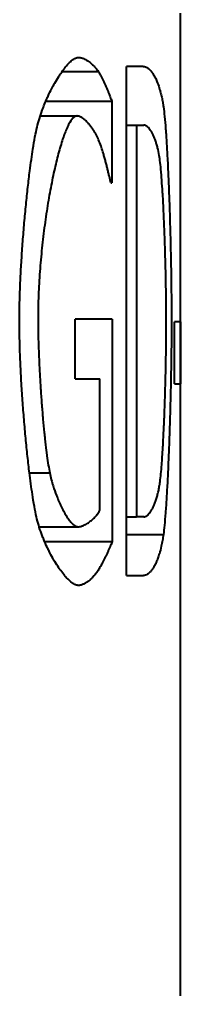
# Model space of a CAD drawing. Header units: millimetres. Extents: x 0 to 51860, y 0 to 5940.
# Drawn here: x 5400.64 to 5402.54, y 3766.21 to 3777.65 of the extents above; entities that cross this region are included whole.
import ezdxf

# ---------------------------------------------------------------- set-up
doc = ezdxf.new("R2010")
doc.units = ezdxf.units.MM
doc.header["$LTSCALE"] = 10
doc.layers.add('가시적인 것(ISO)', color=3, linetype='Continuous', lineweight=40)

msp = doc.modelspace()

# ---------------------------------------------------------------- linework, layer by layer
at = {"layer": '가시적인 것(ISO)'}
for p, q in [((5402.5377, 3765.737), (5402.5377, 3785.3732)), ((5401.14, 3777.0321), (5401.5658, 3777.0321)), ((5402.0974, 3777.0905), (5401.8986, 3777.0905)), ((5401.8986, 3771.0905), (5401.8986, 3777.0905)), ((5400.9475, 3776.682), (5401.7252, 3776.682)), ((5401.7252, 3776.682), (5401.7252, 3775.7193)), ((5400.8813, 3776.507), (5401.3157, 3776.507)), ((5401.8986, 3776.4), (5402.0191, 3776.4)), ((5402.0191, 3776.4), (5402.1026, 3776.4)), ((5402.0191, 3776.4), (5402.0191, 3771.7809)), ((5401.713, 3775.7193), (5401.7252, 3775.7193)), ((5401.7296, 3774.1099), (5401.2943, 3774.1099)), ((5401.2943, 3773.4097), (5401.2943, 3774.1099)), ((5401.7296, 3774.1099), (5401.7296, 3771.4892)), ((5402.5361, 3774.0807), (5402.4668, 3774.0807)), ((5402.4668, 3773.3514), (5402.4668, 3774.0807)), ((5402.5361, 3774.0807), (5402.5361, 3773.3514)), ((5401.2943, 3773.4097), (5401.5828, 3773.4097)), ((5401.5828, 3771.8587), (5401.5828, 3773.4097)), ((5402.4668, 3773.3514), (5402.5361, 3773.3514)), ((5400.7542, 3772.3012), (5400.9934, 3772.3012)), ((5401.8986, 3771.7809), (5402.0191, 3771.7809)), ((5402.1026, 3771.7809), (5402.0191, 3771.7809)), ((5400.8688, 3771.6642), (5401.3284, 3771.6642)), ((5401.8986, 3771.5718), (5402.3348, 3771.5718)), ((5400.9337, 3771.4892), (5401.7296, 3771.4892)), ((5401.8986, 3771.0905), (5402.0994, 3771.0905))]:
    msp.add_line(p, q, dxfattribs=at)
for points, knots in [([(5400.8441, 3776.3757), (5400.8519, 3776.4085), (5400.861, 3776.4416), (5400.871, 3776.4746), (5400.8811, 3776.5076), (5400.8923, 3776.5406), (5400.9042, 3776.5733), (5400.9222, 3776.6224), (5400.942, 3776.6707), (5400.9631, 3776.7175), (5400.9701, 3776.7331), (5400.9773, 3776.7486), (5400.9846, 3776.7638), (5400.9991, 3776.7942), (5401.0142, 3776.8238), (5401.0295, 3776.8523), (5401.0371, 3776.8666), (5401.0448, 3776.8805), (5401.0526, 3776.8942), (5401.0681, 3776.9215), (5401.0838, 3776.9476), (5401.0995, 3776.9722), (5401.1074, 3776.9845), (5401.1153, 3776.9965), (5401.1231, 3777.008), (5401.1388, 3777.031), (5401.1545, 3777.0524), (5401.1699, 3777.0719), (5401.1776, 3777.0817), (5401.1853, 3777.0909), (5401.1928, 3777.0997), (5401.208, 3777.1172), (5401.2229, 3777.1327), (5401.2374, 3777.1459), (5401.2446, 3777.1525), (5401.2517, 3777.1585), (5401.2587, 3777.1639), (5401.2727, 3777.1747), (5401.2862, 3777.1831), (5401.2991, 3777.1888), (5401.312, 3777.1945), (5401.3243, 3777.1974), (5401.3358, 3777.1974)], [0, 0, 0, 0, 0.0833333, 0.0833333, 0.0833333, 0.1666667, 0.1666667, 0.1666667, 0.2916667, 0.2916667, 0.2916667, 0.3333333, 0.3333333, 0.3333333, 0.4166667, 0.4166667, 0.4166667, 0.4583333, 0.4583333, 0.4583333, 0.5416667, 0.5416667, 0.5416667, 0.5833333, 0.5833333, 0.5833333, 0.6666667, 0.6666667, 0.6666667, 0.7083333, 0.7083333, 0.7083333, 0.7916667, 0.7916667, 0.7916667, 0.8333333, 0.8333333, 0.8333333, 0.9166667, 0.9166667, 0.9166667, 1, 1, 1, 1]), ([(5401.3358, 3777.1974), (5401.3469, 3777.1974), (5401.3594, 3777.195), (5401.3728, 3777.1906), (5401.3761, 3777.1895), (5401.3795, 3777.1882), (5401.3829, 3777.1869), (5401.3898, 3777.1842), (5401.3968, 3777.1811), (5401.4039, 3777.1775), (5401.4074, 3777.1757), (5401.411, 3777.1738), (5401.4146, 3777.1719), (5401.4218, 3777.1679), (5401.4291, 3777.1635), (5401.4363, 3777.1589), (5401.4399, 3777.1565), (5401.4436, 3777.1541), (5401.4472, 3777.1516), (5401.4544, 3777.1466), (5401.4616, 3777.1414), (5401.4686, 3777.1358), (5401.4722, 3777.1331), (5401.4757, 3777.1303), (5401.4792, 3777.1274), (5401.4861, 3777.1216), (5401.4929, 3777.1157), (5401.4995, 3777.1095), (5401.5029, 3777.1065), (5401.5061, 3777.1034), (5401.5093, 3777.1002), (5401.5189, 3777.0908), (5401.528, 3777.0812), (5401.5364, 3777.0714), (5401.5476, 3777.0583), (5401.5575, 3777.0451), (5401.5658, 3777.0321)], [0, 0, 0, 0, 0.1666667, 0.1666667, 0.1666667, 0.2083333, 0.2083333, 0.2083333, 0.2916667, 0.2916667, 0.2916667, 0.3333333, 0.3333333, 0.3333333, 0.4166667, 0.4166667, 0.4166667, 0.4583333, 0.4583333, 0.4583333, 0.5416667, 0.5416667, 0.5416667, 0.5833333, 0.5833333, 0.5833333, 0.6666667, 0.6666667, 0.6666667, 0.7083333, 0.7083333, 0.7083333, 0.8333333, 0.8333333, 0.8333333, 1, 1, 1, 1]), ([(5401.5658, 3777.0321), (5401.5724, 3777.0224), (5401.5807, 3777.0083), (5401.5898, 3776.9913), (5401.5921, 3776.9871), (5401.5944, 3776.9826), (5401.5968, 3776.978), (5401.6016, 3776.9688), (5401.6066, 3776.9589), (5401.6117, 3776.9486), (5401.6142, 3776.9434), (5401.6168, 3776.9381), (5401.6194, 3776.9327), (5401.6246, 3776.9219), (5401.6299, 3776.9107), (5401.6352, 3776.8992), (5401.6378, 3776.8935), (5401.6405, 3776.8877), (5401.6431, 3776.8819), (5401.6484, 3776.8703), (5401.6537, 3776.8585), (5401.6588, 3776.8467), (5401.6614, 3776.8408), (5401.664, 3776.8349), (5401.6665, 3776.8291), (5401.6716, 3776.8174), (5401.6765, 3776.8057), (5401.6813, 3776.7944), (5401.6837, 3776.7887), (5401.686, 3776.7831), (5401.6883, 3776.7776), (5401.6951, 3776.7611), (5401.7014, 3776.7453), (5401.707, 3776.7309), (5401.7145, 3776.7117), (5401.7207, 3776.695), (5401.7252, 3776.682)], [0, 0, 0, 0, 0.1666667, 0.1666667, 0.1666667, 0.2083333, 0.2083333, 0.2083333, 0.2916667, 0.2916667, 0.2916667, 0.3333333, 0.3333333, 0.3333333, 0.4166667, 0.4166667, 0.4166667, 0.4583333, 0.4583333, 0.4583333, 0.5416667, 0.5416667, 0.5416667, 0.5833333, 0.5833333, 0.5833333, 0.6666667, 0.6666667, 0.6666667, 0.7083333, 0.7083333, 0.7083333, 0.8333333, 0.8333333, 0.8333333, 1, 1, 1, 1]), ([(5402.0974, 3777.0905), (5402.1067, 3777.0905), (5402.116, 3777.0887), (5402.1252, 3777.0853), (5402.1343, 3777.082), (5402.1434, 3777.0771), (5402.1523, 3777.0707), (5402.1568, 3777.0675), (5402.1612, 3777.064), (5402.1655, 3777.0601), (5402.1743, 3777.0523), (5402.1828, 3777.0432), (5402.1911, 3777.0329), (5402.1953, 3777.0278), (5402.1994, 3777.0223), (5402.2034, 3777.0166), (5402.2115, 3777.0052), (5402.2193, 3776.9926), (5402.2269, 3776.9792), (5402.2306, 3776.9724), (5402.2343, 3776.9655), (5402.238, 3776.9583), (5402.2452, 3776.9439), (5402.2522, 3776.9287), (5402.2588, 3776.9127), (5402.2687, 3776.8888), (5402.2779, 3776.8634), (5402.2863, 3776.8369), (5402.2891, 3776.8281), (5402.2918, 3776.8191), (5402.2945, 3776.8101), (5402.2997, 3776.7921), (5402.3046, 3776.7736), (5402.3091, 3776.755), (5402.3113, 3776.7457), (5402.3135, 3776.7363), (5402.3156, 3776.7269), (5402.3197, 3776.7081), (5402.3234, 3776.6892), (5402.3268, 3776.6703), (5402.3301, 3776.6514), (5402.3331, 3776.6326), (5402.3356, 3776.614)], [0, 0, 0, 0, 0.0833333, 0.0833333, 0.0833333, 0.1666667, 0.1666667, 0.1666667, 0.2083333, 0.2083333, 0.2083333, 0.2916667, 0.2916667, 0.2916667, 0.3333333, 0.3333333, 0.3333333, 0.4166667, 0.4166667, 0.4166667, 0.4583333, 0.4583333, 0.4583333, 0.5416667, 0.5416667, 0.5416667, 0.6666667, 0.6666667, 0.6666667, 0.7083333, 0.7083333, 0.7083333, 0.7916667, 0.7916667, 0.7916667, 0.8333333, 0.8333333, 0.8333333, 0.9166667, 0.9166667, 0.9166667, 1, 1, 1, 1]), ([(5402.3356, 3776.614), (5402.3399, 3776.5819), (5402.3442, 3776.5438), (5402.3484, 3776.5002), (5402.3527, 3776.4567), (5402.3568, 3776.4077), (5402.3608, 3776.3541), (5402.3629, 3776.3273), (5402.3649, 3776.2993), (5402.3668, 3776.2702), (5402.3708, 3776.2121), (5402.3746, 3776.1497), (5402.3782, 3776.0837), (5402.3801, 3776.0508), (5402.3819, 3776.0169), (5402.3836, 3775.9822), (5402.3872, 3775.9129), (5402.3905, 3775.8404), (5402.3937, 3775.7654), (5402.3953, 3775.7279), (5402.3969, 3775.6898), (5402.3984, 3775.6512), (5402.4014, 3775.574), (5402.4042, 3775.4947), (5402.4069, 3775.4141), (5402.4082, 3775.3738), (5402.4094, 3775.3331), (5402.4106, 3775.2922), (5402.4131, 3775.2104), (5402.4153, 3775.1277), (5402.4173, 3775.0447), (5402.4183, 3775.0032), (5402.4192, 3774.9617), (5402.4201, 3774.9202), (5402.4219, 3774.8372), (5402.4235, 3774.7543), (5402.4248, 3774.6723), (5402.4254, 3774.6313), (5402.426, 3774.5905), (5402.4266, 3774.5501), (5402.4276, 3774.4692), (5402.4285, 3774.3895), (5402.429, 3774.3119), (5402.4296, 3774.2342), (5402.4299, 3774.1585), (5402.4299, 3774.0856)], [0, 0, 0, 0, 0.0833333, 0.0833333, 0.0833333, 0.1666667, 0.1666667, 0.1666667, 0.2083333, 0.2083333, 0.2083333, 0.2916667, 0.2916667, 0.2916667, 0.3333333, 0.3333333, 0.3333333, 0.4166667, 0.4166667, 0.4166667, 0.4583333, 0.4583333, 0.4583333, 0.5416667, 0.5416667, 0.5416667, 0.5833333, 0.5833333, 0.5833333, 0.6666667, 0.6666667, 0.6666667, 0.7083333, 0.7083333, 0.7083333, 0.7916667, 0.7916667, 0.7916667, 0.8333333, 0.8333333, 0.8333333, 0.9166667, 0.9166667, 0.9166667, 1, 1, 1, 1]), ([(5401.3157, 3776.507), (5401.3078, 3776.507), (5401.2997, 3776.5047), (5401.2916, 3776.5003), (5401.2835, 3776.4959), (5401.2753, 3776.4893), (5401.267, 3776.4807), (5401.2504, 3776.4635), (5401.2335, 3776.4381), (5401.2165, 3776.4054), (5401.2079, 3776.3891), (5401.1994, 3776.3709), (5401.1908, 3776.3511), (5401.1737, 3776.3113), (5401.1564, 3776.2647), (5401.1393, 3776.2122), (5401.1308, 3776.1859), (5401.1223, 3776.1581), (5401.1138, 3776.129), (5401.0969, 3776.0707), (5401.0801, 3776.0069), (5401.0638, 3775.9384), (5401.0557, 3775.9042), (5401.0476, 3775.8688), (5401.0397, 3775.8323), (5401.0238, 3775.7594), (5401.0085, 3775.6823), (5400.9939, 3775.6019), (5400.9866, 3775.5617), (5400.9794, 3775.5206), (5400.9725, 3775.4788), (5400.9587, 3775.3953), (5400.9457, 3775.3089), (5400.9338, 3775.2205), (5400.9278, 3775.1763), (5400.9221, 3775.1316), (5400.9167, 3775.0864), (5400.9059, 3774.9962), (5400.8962, 3774.9045), (5400.8879, 3774.812), (5400.8838, 3774.7658), (5400.88, 3774.7194), (5400.8766, 3774.673), (5400.8698, 3774.58), (5400.8645, 3774.4869), (5400.8608, 3774.3944), (5400.8572, 3774.3019), (5400.8553, 3774.21), (5400.8553, 3774.1196)], [0, 0, 0, 0, 0.0416667, 0.0416667, 0.0416667, 0.0833333, 0.0833333, 0.0833333, 0.1666667, 0.1666667, 0.1666667, 0.2083333, 0.2083333, 0.2083333, 0.2916667, 0.2916667, 0.2916667, 0.3333333, 0.3333333, 0.3333333, 0.4166667, 0.4166667, 0.4166667, 0.4583333, 0.4583333, 0.4583333, 0.5416667, 0.5416667, 0.5416667, 0.5833333, 0.5833333, 0.5833333, 0.6666667, 0.6666667, 0.6666667, 0.7083333, 0.7083333, 0.7083333, 0.7916667, 0.7916667, 0.7916667, 0.8333333, 0.8333333, 0.8333333, 0.9166667, 0.9166667, 0.9166667, 1, 1, 1, 1]), ([(5401.5705, 3776.225), (5401.5626, 3776.2452), (5401.5526, 3776.2666), (5401.5409, 3776.2881), (5401.538, 3776.2934), (5401.535, 3776.2988), (5401.5319, 3776.3042), (5401.5257, 3776.315), (5401.5191, 3776.3257), (5401.5122, 3776.3363), (5401.5087, 3776.3416), (5401.5052, 3776.3469), (5401.5016, 3776.3521), (5401.4944, 3776.3626), (5401.487, 3776.3728), (5401.4793, 3776.3828), (5401.4755, 3776.3877), (5401.4716, 3776.3926), (5401.4677, 3776.3974), (5401.4599, 3776.407), (5401.4519, 3776.4163), (5401.4438, 3776.4251), (5401.4397, 3776.4294), (5401.4356, 3776.4337), (5401.4316, 3776.4378), (5401.4234, 3776.4461), (5401.4152, 3776.4538), (5401.407, 3776.4609), (5401.4029, 3776.4644), (5401.3988, 3776.4678), (5401.3948, 3776.471), (5401.3866, 3776.4774), (5401.3786, 3776.483), (5401.3707, 3776.4879), (5401.3667, 3776.4903), (5401.3628, 3776.4925), (5401.3589, 3776.4945), (5401.3512, 3776.4985), (5401.3437, 3776.5016), (5401.3364, 3776.5038), (5401.3292, 3776.5059), (5401.3222, 3776.507), (5401.3157, 3776.507)], [0, 0, 0, 0, 0.1666667, 0.1666667, 0.1666667, 0.2083333, 0.2083333, 0.2083333, 0.2916667, 0.2916667, 0.2916667, 0.3333333, 0.3333333, 0.3333333, 0.4166667, 0.4166667, 0.4166667, 0.4583333, 0.4583333, 0.4583333, 0.5416667, 0.5416667, 0.5416667, 0.5833333, 0.5833333, 0.5833333, 0.6666667, 0.6666667, 0.6666667, 0.7083333, 0.7083333, 0.7083333, 0.7916667, 0.7916667, 0.7916667, 0.8333333, 0.8333333, 0.8333333, 0.9166667, 0.9166667, 0.9166667, 1, 1, 1, 1]), ([(5400.6354, 3774.0953), (5400.6354, 3774.1557), (5400.6369, 3774.2823), (5400.6424, 3774.4519), (5400.6502, 3774.6275), (5400.6582, 3774.7717), (5400.6702, 3774.9542), (5400.6812, 3775.1009), (5400.6966, 3775.2827), (5400.71, 3775.4259), (5400.7278, 3775.5995), (5400.7428, 3775.733), (5400.7663, 3775.9224), (5400.7988, 3776.1526), (5400.8278, 3776.3076), (5400.8441, 3776.3757)], [0, 0, 0, 0, 0.0833333, 0.1666667, 0.2083333, 0.2916667, 0.3333333, 0.4166667, 0.4583333, 0.5416667, 0.5833333, 0.6666667, 0.7083333, 0.8333333, 1, 1, 1, 1]), ([(5402.2859, 3776.0402), (5402.2805, 3776.0718), (5402.274, 3776.1029), (5402.2664, 3776.1327), (5402.2645, 3776.1402), (5402.2625, 3776.1475), (5402.2605, 3776.1548), (5402.2564, 3776.1694), (5402.2521, 3776.1836), (5402.2476, 3776.1974), (5402.2453, 3776.2043), (5402.243, 3776.2111), (5402.2406, 3776.2178), (5402.2359, 3776.2311), (5402.2309, 3776.2439), (5402.2258, 3776.2562), (5402.2232, 3776.2623), (5402.2206, 3776.2683), (5402.2179, 3776.2742), (5402.2126, 3776.2859), (5402.2071, 3776.2969), (5402.2015, 3776.3073), (5402.1987, 3776.3125), (5402.1958, 3776.3175), (5402.1929, 3776.3223), (5402.1872, 3776.3319), (5402.1813, 3776.3408), (5402.1753, 3776.3489), (5402.1723, 3776.3529), (5402.1693, 3776.3567), (5402.1663, 3776.3603), (5402.1603, 3776.3675), (5402.1542, 3776.3739), (5402.1481, 3776.3792), (5402.145, 3776.3819), (5402.1419, 3776.3843), (5402.1389, 3776.3865), (5402.1327, 3776.3909), (5402.1266, 3776.3943), (5402.1205, 3776.3966), (5402.1145, 3776.3988), (5402.1085, 3776.4), (5402.1026, 3776.4)], [0, 0, 0, 0, 0.1666667, 0.1666667, 0.1666667, 0.2083333, 0.2083333, 0.2083333, 0.2916667, 0.2916667, 0.2916667, 0.3333333, 0.3333333, 0.3333333, 0.4166667, 0.4166667, 0.4166667, 0.4583333, 0.4583333, 0.4583333, 0.5416667, 0.5416667, 0.5416667, 0.5833333, 0.5833333, 0.5833333, 0.6666667, 0.6666667, 0.6666667, 0.7083333, 0.7083333, 0.7083333, 0.7916667, 0.7916667, 0.7916667, 0.8333333, 0.8333333, 0.8333333, 0.9166667, 0.9166667, 0.9166667, 1, 1, 1, 1]), ([(5401.713, 3775.7193), (5401.7085, 3775.7412), (5401.7031, 3775.766), (5401.697, 3775.7929), (5401.6955, 3775.7996), (5401.6939, 3775.8064), (5401.6923, 3775.8134), (5401.6891, 3775.8273), (5401.6857, 3775.8416), (5401.6822, 3775.8563), (5401.6804, 3775.8636), (5401.6786, 3775.871), (5401.6767, 3775.8785), (5401.6731, 3775.8934), (5401.6692, 3775.9086), (5401.6653, 3775.924), (5401.6633, 3775.9317), (5401.6613, 3775.9394), (5401.6593, 3775.9471), (5401.6552, 3775.9625), (5401.651, 3775.9781), (5401.6467, 3775.9936), (5401.6446, 3776.0013), (5401.6424, 3776.009), (5401.6402, 3776.0167), (5401.6359, 3776.0322), (5401.6314, 3776.0475), (5401.6269, 3776.0625), (5401.6246, 3776.0701), (5401.6223, 3776.0776), (5401.62, 3776.085), (5401.6131, 3776.1072), (5401.6061, 3776.1288), (5401.599, 3776.1494), (5401.5896, 3776.1768), (5401.58, 3776.2023), (5401.5705, 3776.225)], [0, 0, 0, 0, 0.1666667, 0.1666667, 0.1666667, 0.2083333, 0.2083333, 0.2083333, 0.2916667, 0.2916667, 0.2916667, 0.3333333, 0.3333333, 0.3333333, 0.4166667, 0.4166667, 0.4166667, 0.4583333, 0.4583333, 0.4583333, 0.5416667, 0.5416667, 0.5416667, 0.5833333, 0.5833333, 0.5833333, 0.6666667, 0.6666667, 0.6666667, 0.7083333, 0.7083333, 0.7083333, 0.8333333, 0.8333333, 0.8333333, 1, 1, 1, 1]), ([(5402.3686, 3774.0953), (5402.3686, 3774.1529), (5402.3683, 3774.2124), (5402.3678, 3774.2733), (5402.3673, 3774.3343), (5402.3666, 3774.3967), (5402.3656, 3774.4599), (5402.3642, 3774.5547), (5402.3622, 3774.6514), (5402.3598, 3774.7482), (5402.359, 3774.7804), (5402.3582, 3774.8127), (5402.3573, 3774.8448), (5402.3555, 3774.9092), (5402.3535, 3774.9732), (5402.3514, 3775.0364), (5402.3503, 3775.068), (5402.3492, 3775.0993), (5402.348, 3775.1304), (5402.3457, 3775.1926), (5402.3432, 3775.2536), (5402.3405, 3775.3129), (5402.3392, 3775.3426), (5402.3379, 3775.3718), (5402.3365, 3775.4005), (5402.3337, 3775.4579), (5402.3307, 3775.5134), (5402.3276, 3775.5662), (5402.3261, 3775.5927), (5402.3245, 3775.6184), (5402.3229, 3775.6435), (5402.3197, 3775.6936), (5402.3164, 3775.7409), (5402.313, 3775.7848), (5402.3113, 3775.8067), (5402.3095, 3775.8277), (5402.3078, 3775.8479), (5402.3043, 3775.8881), (5402.3007, 3775.9247), (5402.297, 3775.9569), (5402.2934, 3775.9892), (5402.2896, 3776.0171), (5402.2859, 3776.0402)], [0, 0, 0, 0, 0.0833333, 0.0833333, 0.0833333, 0.1666667, 0.1666667, 0.1666667, 0.2916667, 0.2916667, 0.2916667, 0.3333333, 0.3333333, 0.3333333, 0.4166667, 0.4166667, 0.4166667, 0.4583333, 0.4583333, 0.4583333, 0.5416667, 0.5416667, 0.5416667, 0.5833333, 0.5833333, 0.5833333, 0.6666667, 0.6666667, 0.6666667, 0.7083333, 0.7083333, 0.7083333, 0.7916667, 0.7916667, 0.7916667, 0.8333333, 0.8333333, 0.8333333, 0.9166667, 0.9166667, 0.9166667, 1, 1, 1, 1]), ([(5400.8428, 3771.7566), (5400.8347, 3771.7898), (5400.8265, 3771.8284), (5400.8183, 3771.8718), (5400.81, 3771.9151), (5400.8018, 3771.9632), (5400.7936, 3772.0152), (5400.7814, 3772.0934), (5400.7693, 3772.1805), (5400.7575, 3772.2744), (5400.7536, 3772.3057), (5400.7497, 3772.3378), (5400.7458, 3772.3705), (5400.7382, 3772.4359), (5400.7307, 3772.504), (5400.7235, 3772.574), (5400.7199, 3772.609), (5400.7163, 3772.6445), (5400.7129, 3772.6804), (5400.7059, 3772.7522), (5400.6993, 3772.8256), (5400.693, 3772.8999), (5400.6899, 3772.9371), (5400.6869, 3772.9745), (5400.6839, 3773.012), (5400.678, 3773.0871), (5400.6726, 3773.1628), (5400.6676, 3773.2383), (5400.6651, 3773.2761), (5400.6627, 3773.3138), (5400.6605, 3773.3514), (5400.6537, 3773.4643), (5400.6482, 3773.5762), (5400.644, 3773.6847), (5400.6384, 3773.8294), (5400.6354, 3773.9681), (5400.6354, 3774.0953)], [0, 0, 0, 0, 0.0833333, 0.0833333, 0.0833333, 0.1666667, 0.1666667, 0.1666667, 0.2916667, 0.2916667, 0.2916667, 0.3333333, 0.3333333, 0.3333333, 0.4166667, 0.4166667, 0.4166667, 0.4583333, 0.4583333, 0.4583333, 0.5416667, 0.5416667, 0.5416667, 0.5833333, 0.5833333, 0.5833333, 0.6666667, 0.6666667, 0.6666667, 0.7083333, 0.7083333, 0.7083333, 0.8333333, 0.8333333, 0.8333333, 1, 1, 1, 1]), ([(5400.8553, 3774.1196), (5400.8553, 3774.0694), (5400.8558, 3774.017), (5400.8568, 3773.9631), (5400.8577, 3773.9092), (5400.8592, 3773.8537), (5400.861, 3773.7972), (5400.8637, 3773.7124), (5400.8674, 3773.6252), (5400.8719, 3773.5373), (5400.8733, 3773.5081), (5400.8749, 3773.4787), (5400.8766, 3773.4494), (5400.8798, 3773.3907), (5400.8835, 3773.3319), (5400.8873, 3773.2737), (5400.8893, 3773.2446), (5400.8913, 3773.2156), (5400.8934, 3773.1868), (5400.8975, 3773.1292), (5400.9019, 3773.0723), (5400.9065, 3773.0167), (5400.9088, 3772.9889), (5400.9112, 3772.9615), (5400.9136, 3772.9344), (5400.9184, 3772.8802), (5400.9233, 3772.8275), (5400.9284, 3772.7769), (5400.931, 3772.7516), (5400.9336, 3772.7268), (5400.9362, 3772.7026), (5400.9414, 3772.6542), (5400.9468, 3772.6081), (5400.9522, 3772.5648), (5400.9549, 3772.5431), (5400.9576, 3772.5222), (5400.9604, 3772.502), (5400.9658, 3772.4617), (5400.9713, 3772.4244), (5400.9769, 3772.3908), (5400.9824, 3772.3571), (5400.9879, 3772.3271), (5400.9934, 3772.3012)], [0, 0, 0, 0, 0.0833333, 0.0833333, 0.0833333, 0.1666667, 0.1666667, 0.1666667, 0.2916667, 0.2916667, 0.2916667, 0.3333333, 0.3333333, 0.3333333, 0.4166667, 0.4166667, 0.4166667, 0.4583333, 0.4583333, 0.4583333, 0.5416667, 0.5416667, 0.5416667, 0.5833333, 0.5833333, 0.5833333, 0.6666667, 0.6666667, 0.6666667, 0.7083333, 0.7083333, 0.7083333, 0.7916667, 0.7916667, 0.7916667, 0.8333333, 0.8333333, 0.8333333, 0.9166667, 0.9166667, 0.9166667, 1, 1, 1, 1]), ([(5402.2931, 3772.1796), (5402.2965, 3772.2031), (5402.2999, 3772.2311), (5402.3033, 3772.2632), (5402.3066, 3772.2952), (5402.3099, 3772.3312), (5402.3131, 3772.3708), (5402.3179, 3772.4301), (5402.3225, 3772.4973), (5402.3269, 3772.5707), (5402.3283, 3772.5951), (5402.3298, 3772.6203), (5402.3312, 3772.646), (5402.334, 3772.6975), (5402.3367, 3772.7515), (5402.3392, 3772.8074), (5402.3405, 3772.8354), (5402.3417, 3772.8639), (5402.3429, 3772.8928), (5402.3454, 3772.9505), (5402.3477, 3773.01), (5402.3498, 3773.0707), (5402.3508, 3773.1011), (5402.3519, 3773.1317), (5402.3529, 3773.1626), (5402.3548, 3773.2243), (5402.3566, 3773.287), (5402.3583, 3773.3501), (5402.3591, 3773.3817), (5402.3599, 3773.4134), (5402.3606, 3773.4451), (5402.3628, 3773.5402), (5402.3645, 3773.6357), (5402.3659, 3773.7299), (5402.3676, 3773.8554), (5402.3686, 3773.9786), (5402.3686, 3774.0953)], [0, 0, 0, 0, 0.0833333, 0.0833333, 0.0833333, 0.1666667, 0.1666667, 0.1666667, 0.2916667, 0.2916667, 0.2916667, 0.3333333, 0.3333333, 0.3333333, 0.4166667, 0.4166667, 0.4166667, 0.4583333, 0.4583333, 0.4583333, 0.5416667, 0.5416667, 0.5416667, 0.5833333, 0.5833333, 0.5833333, 0.6666667, 0.6666667, 0.6666667, 0.7083333, 0.7083333, 0.7083333, 0.8333333, 0.8333333, 0.8333333, 1, 1, 1, 1]), ([(5402.4299, 3774.0856), (5402.4299, 3774.0171), (5402.4296, 3773.9452), (5402.429, 3773.8706), (5402.4284, 3773.796), (5402.4275, 3773.7188), (5402.4264, 3773.6397), (5402.4259, 3773.6002), (5402.4253, 3773.5603), (5402.4246, 3773.52), (5402.4232, 3773.4393), (5402.4216, 3773.3574), (5402.4198, 3773.2748), (5402.4188, 3773.2336), (5402.4179, 3773.1922), (5402.4168, 3773.1508), (5402.4148, 3773.0679), (5402.4125, 3772.985), (5402.41, 3772.9028), (5402.4087, 3772.8617), (5402.4074, 3772.8207), (5402.4061, 3772.7801), (5402.4034, 3772.6988), (5402.4005, 3772.6187), (5402.3974, 3772.5405), (5402.3958, 3772.5015), (5402.3943, 3772.4629), (5402.3926, 3772.4249), (5402.3894, 3772.349), (5402.386, 3772.2754), (5402.3824, 3772.2052), (5402.3806, 3772.17), (5402.3788, 3772.1357), (5402.377, 3772.1023), (5402.3732, 3772.0355), (5402.3694, 3771.9723), (5402.3655, 3771.9137), (5402.3635, 3771.8844), (5402.3615, 3771.8562), (5402.3595, 3771.8293), (5402.3555, 3771.7754), (5402.3514, 3771.7264), (5402.3473, 3771.6832), (5402.3431, 3771.64), (5402.3389, 3771.6026), (5402.3348, 3771.5718)], [0, 0, 0, 0, 0.0833333, 0.0833333, 0.0833333, 0.1666667, 0.1666667, 0.1666667, 0.2083333, 0.2083333, 0.2083333, 0.2916667, 0.2916667, 0.2916667, 0.3333333, 0.3333333, 0.3333333, 0.4166667, 0.4166667, 0.4166667, 0.4583333, 0.4583333, 0.4583333, 0.5416667, 0.5416667, 0.5416667, 0.5833333, 0.5833333, 0.5833333, 0.6666667, 0.6666667, 0.6666667, 0.7083333, 0.7083333, 0.7083333, 0.7916667, 0.7916667, 0.7916667, 0.8333333, 0.8333333, 0.8333333, 0.9166667, 0.9166667, 0.9166667, 1, 1, 1, 1]), ([(5400.9934, 3772.3012), (5400.9987, 3772.2752), (5401.0047, 3772.2492), (5401.0115, 3772.2232), (5401.0182, 3772.1973), (5401.0256, 3772.1715), (5401.0336, 3772.1459), (5401.0456, 3772.1076), (5401.0588, 3772.0699), (5401.0729, 3772.0336), (5401.0776, 3772.0215), (5401.0823, 3772.0095), (5401.0872, 3771.9977), (5401.0969, 3771.9741), (5401.107, 3771.9512), (5401.1172, 3771.9292), (5401.1224, 3771.9182), (5401.1275, 3771.9074), (5401.1328, 3771.8969), (5401.1432, 3771.8758), (5401.1538, 3771.8557), (5401.1645, 3771.8367), (5401.1698, 3771.8273), (5401.1751, 3771.8181), (5401.1805, 3771.8092), (5401.1911, 3771.7915), (5401.2018, 3771.7751), (5401.2124, 3771.7602), (5401.2176, 3771.7527), (5401.2229, 3771.7456), (5401.2281, 3771.7389), (5401.2386, 3771.7255), (5401.2489, 3771.7136), (5401.2589, 3771.7035), (5401.2639, 3771.6985), (5401.2689, 3771.6939), (5401.2738, 3771.6898), (5401.2836, 3771.6815), (5401.2931, 3771.6751), (5401.3022, 3771.6708), (5401.3113, 3771.6665), (5401.3201, 3771.6642), (5401.3284, 3771.6642)], [0, 0, 0, 0, 0.0833333, 0.0833333, 0.0833333, 0.1666667, 0.1666667, 0.1666667, 0.2916667, 0.2916667, 0.2916667, 0.3333333, 0.3333333, 0.3333333, 0.4166667, 0.4166667, 0.4166667, 0.4583333, 0.4583333, 0.4583333, 0.5416667, 0.5416667, 0.5416667, 0.5833333, 0.5833333, 0.5833333, 0.6666667, 0.6666667, 0.6666667, 0.7083333, 0.7083333, 0.7083333, 0.7916667, 0.7916667, 0.7916667, 0.8333333, 0.8333333, 0.8333333, 0.9166667, 0.9166667, 0.9166667, 1, 1, 1, 1]), ([(5402.1026, 3771.7809), (5402.1084, 3771.7809), (5402.1143, 3771.7821), (5402.1205, 3771.7844), (5402.1266, 3771.7867), (5402.1328, 3771.7901), (5402.1391, 3771.7946), (5402.1485, 3771.8013), (5402.158, 3771.8103), (5402.1675, 3771.8215), (5402.1707, 3771.8253), (5402.1738, 3771.8293), (5402.1769, 3771.8335), (5402.1832, 3771.8419), (5402.1894, 3771.8512), (5402.1955, 3771.8614), (5402.1985, 3771.8665), (5402.2015, 3771.8719), (5402.2045, 3771.8774), (5402.2105, 3771.8884), (5402.2163, 3771.9003), (5402.222, 3771.9129), (5402.2248, 3771.9192), (5402.2276, 3771.9257), (5402.2303, 3771.9324), (5402.2357, 3771.9458), (5402.241, 3771.9599), (5402.246, 3771.9747), (5402.2485, 3771.982), (5402.251, 3771.9896), (5402.2534, 3771.9973), (5402.2581, 3772.0127), (5402.2627, 3772.0288), (5402.2669, 3772.0454), (5402.269, 3772.0537), (5402.2711, 3772.0621), (5402.2731, 3772.0707), (5402.277, 3772.0879), (5402.2807, 3772.1056), (5402.2841, 3772.1237), (5402.2874, 3772.1419), (5402.2904, 3772.1606), (5402.2931, 3772.1796)], [0, 0, 0, 0, 0.0833333, 0.0833333, 0.0833333, 0.1666667, 0.1666667, 0.1666667, 0.2916667, 0.2916667, 0.2916667, 0.3333333, 0.3333333, 0.3333333, 0.4166667, 0.4166667, 0.4166667, 0.4583333, 0.4583333, 0.4583333, 0.5416667, 0.5416667, 0.5416667, 0.5833333, 0.5833333, 0.5833333, 0.6666667, 0.6666667, 0.6666667, 0.7083333, 0.7083333, 0.7083333, 0.7916667, 0.7916667, 0.7916667, 0.8333333, 0.8333333, 0.8333333, 0.9166667, 0.9166667, 0.9166667, 1, 1, 1, 1]), ([(5401.3284, 3771.6642), (5401.3406, 3771.6642), (5401.3547, 3771.6669), (5401.3699, 3771.6719), (5401.3737, 3771.6731), (5401.3776, 3771.6745), (5401.3815, 3771.676), (5401.3894, 3771.679), (5401.3974, 3771.6826), (5401.4056, 3771.6866), (5401.4097, 3771.6886), (5401.4138, 3771.6908), (5401.418, 3771.693), (5401.4262, 3771.6975), (5401.4346, 3771.7025), (5401.4429, 3771.7078), (5401.447, 3771.7105), (5401.4512, 3771.7133), (5401.4553, 3771.7161), (5401.4635, 3771.7218), (5401.4717, 3771.7279), (5401.4797, 3771.7343), (5401.4837, 3771.7375), (5401.4877, 3771.7408), (5401.4916, 3771.7442), (5401.4994, 3771.7509), (5401.507, 3771.7578), (5401.5143, 3771.765), (5401.518, 3771.7686), (5401.5215, 3771.7723), (5401.525, 3771.776), (5401.5355, 3771.7871), (5401.5453, 3771.7987), (5401.554, 3771.8105), (5401.5656, 3771.8263), (5401.5754, 3771.8425), (5401.5828, 3771.8587)], [0, 0, 0, 0, 0.1666667, 0.1666667, 0.1666667, 0.2083333, 0.2083333, 0.2083333, 0.2916667, 0.2916667, 0.2916667, 0.3333333, 0.3333333, 0.3333333, 0.4166667, 0.4166667, 0.4166667, 0.4583333, 0.4583333, 0.4583333, 0.5416667, 0.5416667, 0.5416667, 0.5833333, 0.5833333, 0.5833333, 0.6666667, 0.6666667, 0.6666667, 0.7083333, 0.7083333, 0.7083333, 0.8333333, 0.8333333, 0.8333333, 1, 1, 1, 1]), ([(5401.3348, 3770.9738), (5401.3232, 3770.9738), (5401.311, 3770.9765), (5401.2981, 3770.9816), (5401.2853, 3770.9868), (5401.2718, 3770.9945), (5401.2579, 3771.0044), (5401.2369, 3771.0193), (5401.215, 3771.0392), (5401.1923, 3771.0635), (5401.1848, 3771.0716), (5401.1772, 3771.0802), (5401.1695, 3771.0892), (5401.1542, 3771.1072), (5401.1386, 3771.1271), (5401.123, 3771.1486), (5401.1152, 3771.1593), (5401.1074, 3771.1704), (5401.0996, 3771.1819), (5401.0839, 3771.2049), (5401.0683, 3771.2294), (5401.0528, 3771.2551), (5401.0451, 3771.268), (5401.0374, 3771.2811), (5401.0298, 3771.2946), (5401.0145, 3771.3215), (5400.9995, 3771.3496), (5400.985, 3771.3786), (5400.9777, 3771.3931), (5400.9705, 3771.4078), (5400.9635, 3771.4227), (5400.9494, 3771.4526), (5400.9359, 3771.4833), (5400.923, 3771.5145), (5400.9166, 3771.5302), (5400.9103, 3771.5459), (5400.9043, 3771.5618), (5400.8922, 3771.5936), (5400.8809, 3771.6259), (5400.8706, 3771.6584), (5400.8603, 3771.691), (5400.851, 3771.7238), (5400.8428, 3771.7566)], [0, 0, 0, 0, 0.0833333, 0.0833333, 0.0833333, 0.1666667, 0.1666667, 0.1666667, 0.2916667, 0.2916667, 0.2916667, 0.3333333, 0.3333333, 0.3333333, 0.4166667, 0.4166667, 0.4166667, 0.4583333, 0.4583333, 0.4583333, 0.5416667, 0.5416667, 0.5416667, 0.5833333, 0.5833333, 0.5833333, 0.6666667, 0.6666667, 0.6666667, 0.7083333, 0.7083333, 0.7083333, 0.7916667, 0.7916667, 0.7916667, 0.8333333, 0.8333333, 0.8333333, 0.9166667, 0.9166667, 0.9166667, 1, 1, 1, 1]), ([(5402.3348, 3771.5718), (5402.3313, 3771.5479), (5402.3276, 3771.5246), (5402.3235, 3771.5021), (5402.3194, 3771.4795), (5402.315, 3771.4577), (5402.3102, 3771.4366), (5402.3031, 3771.4049), (5402.2953, 3771.3749), (5402.2868, 3771.3469), (5402.284, 3771.3376), (5402.2811, 3771.3284), (5402.2781, 3771.3195), (5402.2722, 3771.3017), (5402.266, 3771.2847), (5402.2595, 3771.2687), (5402.2563, 3771.2607), (5402.253, 3771.2529), (5402.2497, 3771.2454), (5402.243, 3771.2304), (5402.236, 3771.2163), (5402.2288, 3771.2032), (5402.2253, 3771.1967), (5402.2216, 3771.1904), (5402.218, 3771.1844), (5402.2106, 3771.1723), (5402.2031, 3771.1614), (5402.1954, 3771.1515), (5402.1915, 3771.1466), (5402.1876, 3771.1419), (5402.1837, 3771.1376), (5402.1759, 3771.1288), (5402.168, 3771.1212), (5402.1599, 3771.1149), (5402.1559, 3771.1117), (5402.1519, 3771.1088), (5402.1479, 3771.1062), (5402.1398, 3771.101), (5402.1317, 3771.0971), (5402.1236, 3771.0944), (5402.1155, 3771.0918), (5402.1074, 3771.0905), (5402.0994, 3771.0905)], [0, 0, 0, 0, 0.0833333, 0.0833333, 0.0833333, 0.1666667, 0.1666667, 0.1666667, 0.2916667, 0.2916667, 0.2916667, 0.3333333, 0.3333333, 0.3333333, 0.4166667, 0.4166667, 0.4166667, 0.4583333, 0.4583333, 0.4583333, 0.5416667, 0.5416667, 0.5416667, 0.5833333, 0.5833333, 0.5833333, 0.6666667, 0.6666667, 0.6666667, 0.7083333, 0.7083333, 0.7083333, 0.7916667, 0.7916667, 0.7916667, 0.8333333, 0.8333333, 0.8333333, 0.9166667, 0.9166667, 0.9166667, 1, 1, 1, 1]), ([(5401.7296, 3771.4892), (5401.7251, 3771.4778), (5401.7188, 3771.4625), (5401.7111, 3771.4447), (5401.7092, 3771.4402), (5401.7072, 3771.4356), (5401.7052, 3771.4308), (5401.701, 3771.4213), (5401.6966, 3771.4112), (5401.6919, 3771.4007), (5401.6896, 3771.3955), (5401.6872, 3771.3901), (5401.6847, 3771.3847), (5401.6798, 3771.3739), (5401.6747, 3771.3627), (5401.6695, 3771.3514), (5401.6669, 3771.3457), (5401.6642, 3771.34), (5401.6615, 3771.3343), (5401.6562, 3771.3229), (5401.6507, 3771.3114), (5401.6452, 3771.3), (5401.6424, 3771.2943), (5401.6397, 3771.2887), (5401.6369, 3771.283), (5401.6314, 3771.2718), (5401.6259, 3771.2607), (5401.6205, 3771.25), (5401.6178, 3771.2446), (5401.6151, 3771.2394), (5401.6124, 3771.2342), (5401.6044, 3771.2187), (5401.5966, 3771.2042), (5401.5894, 3771.1912), (5401.5797, 3771.1739), (5401.571, 3771.1593), (5401.5639, 3771.1488)], [0, 0, 0, 0, 0.1666667, 0.1666667, 0.1666667, 0.2083333, 0.2083333, 0.2083333, 0.2916667, 0.2916667, 0.2916667, 0.3333333, 0.3333333, 0.3333333, 0.4166667, 0.4166667, 0.4166667, 0.4583333, 0.4583333, 0.4583333, 0.5416667, 0.5416667, 0.5416667, 0.5833333, 0.5833333, 0.5833333, 0.6666667, 0.6666667, 0.6666667, 0.7083333, 0.7083333, 0.7083333, 0.8333333, 0.8333333, 0.8333333, 1, 1, 1, 1]), ([(5401.5639, 3771.1488), (5401.5542, 3771.1342), (5401.5435, 3771.1196), (5401.5319, 3771.1054), (5401.529, 3771.1019), (5401.5261, 3771.0984), (5401.5231, 3771.0949), (5401.5172, 3771.0879), (5401.511, 3771.0811), (5401.5048, 3771.0744), (5401.5016, 3771.0711), (5401.4984, 3771.0678), (5401.4952, 3771.0645), (5401.4888, 3771.058), (5401.4822, 3771.0518), (5401.4756, 3771.0457), (5401.4722, 3771.0427), (5401.4689, 3771.0398), (5401.4655, 3771.0369), (5401.4588, 3771.0311), (5401.4519, 3771.0256), (5401.4451, 3771.0205), (5401.4416, 3771.0179), (5401.4382, 3771.0154), (5401.4347, 3771.013), (5401.4278, 3771.0082), (5401.4209, 3771.0037), (5401.414, 3770.9997), (5401.4106, 3770.9977), (5401.4071, 3770.9957), (5401.4037, 3770.9939), (5401.3934, 3770.9885), (5401.3832, 3770.984), (5401.3732, 3770.9806), (5401.3598, 3770.9762), (5401.3469, 3770.9738), (5401.3348, 3770.9738)], [0, 0, 0, 0, 0.1666667, 0.1666667, 0.1666667, 0.2083333, 0.2083333, 0.2083333, 0.2916667, 0.2916667, 0.2916667, 0.3333333, 0.3333333, 0.3333333, 0.4166667, 0.4166667, 0.4166667, 0.4583333, 0.4583333, 0.4583333, 0.5416667, 0.5416667, 0.5416667, 0.5833333, 0.5833333, 0.5833333, 0.6666667, 0.6666667, 0.6666667, 0.7083333, 0.7083333, 0.7083333, 0.8333333, 0.8333333, 0.8333333, 1, 1, 1, 1])]:
    msp.add_open_spline(points, degree=3, knots=knots, dxfattribs=at)

doc.saveas('drawing.dxf')
